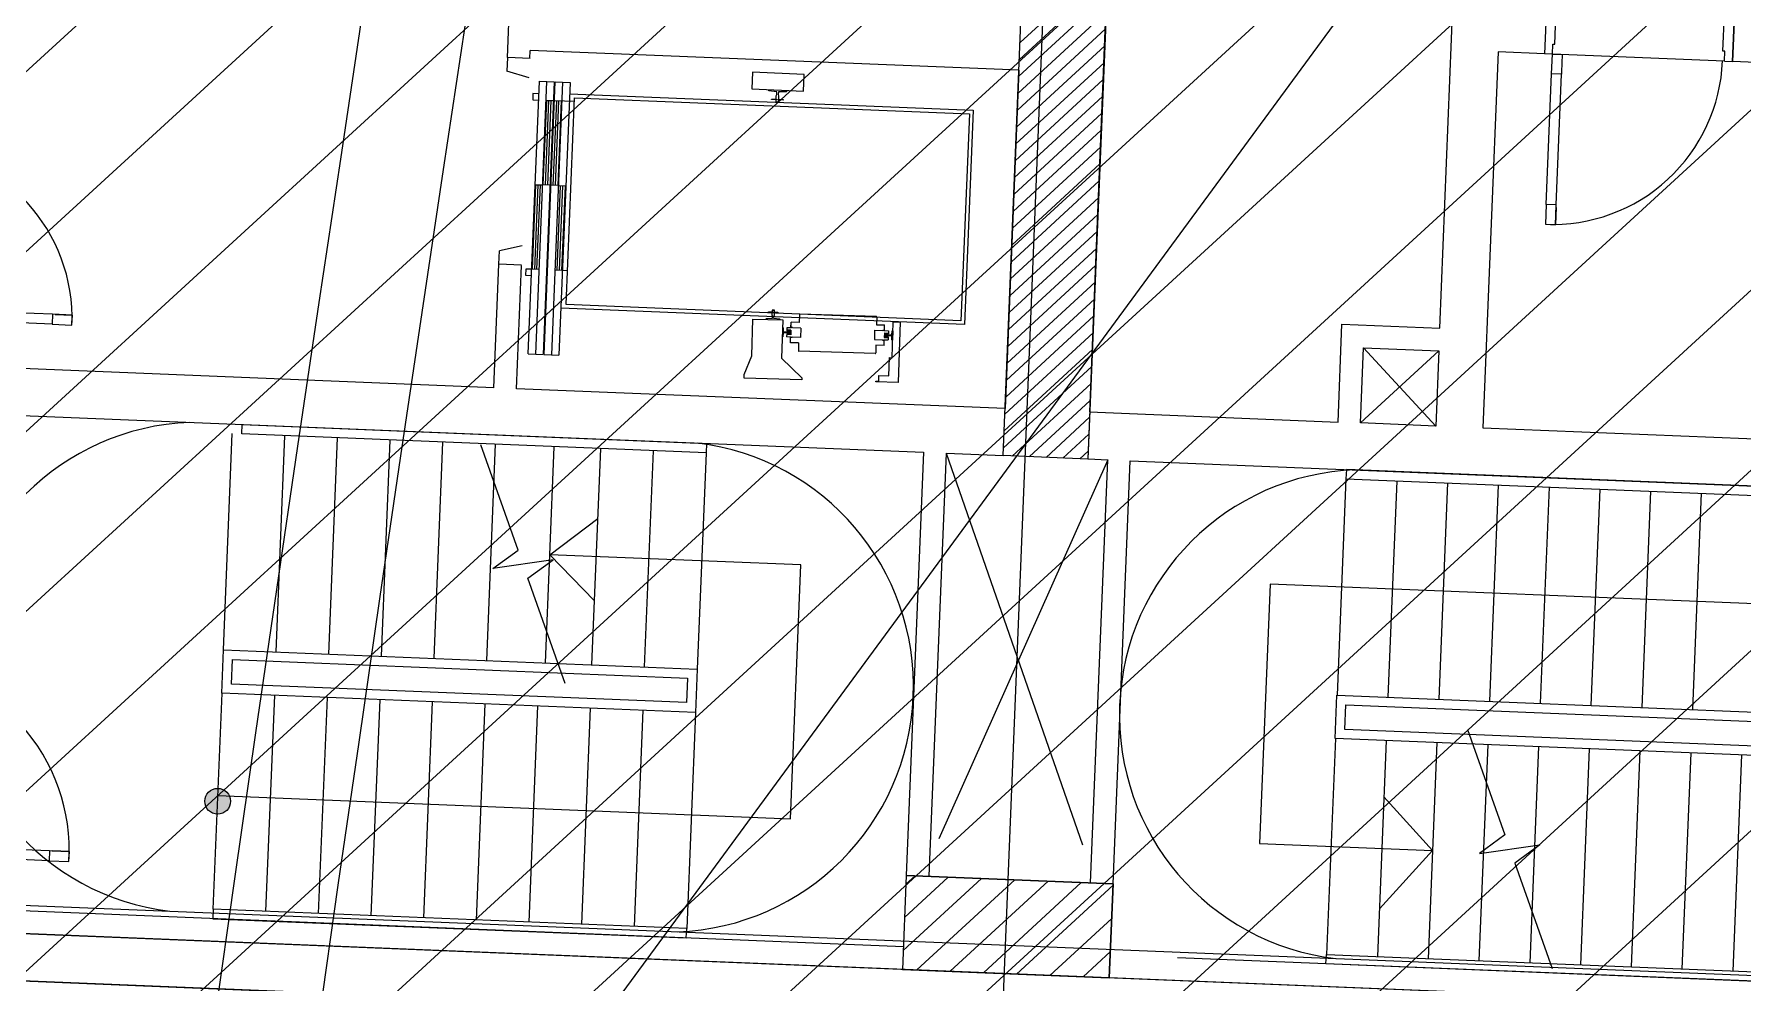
# Model space of a CAD drawing. Extents: x -678889171 to 586587, y -792238163 to 335485.
# Drawn here: x -678728457 to -678719375, y -791960455 to -791955414 of the extents above; entities that cross this region are included whole.
import ezdxf
from ezdxf.enums import TextEntityAlignment as Align

# ---------------------------------------------------------------- set-up
doc = ezdxf.new("R2010")
doc.units = 0
doc.header["$MEASUREMENT"] = 0
for name, color, linetype in [('A-FLOR-PATT', 252, 'Continuous'), ('A-SITE-PATT', 252, 'Continuous'), ('A-WALL', 252, 'Continuous')]:
    doc.layers.add(name, color=color, linetype=linetype)
doc.layers.add('BASEMENT3 LAYOUT$0$HATCH2', color=252, linetype='Continuous', lineweight=15)
doc.layers.add('Ground floor Towers$0$04-Ground Floor$0$000 admin typ - Copy trial 2$0$A-HIDD1', color=252, linetype='Continuous', lineweight=20)
doc.styles.add('Ground floor Towers$0$$Bas01-Rname$0$EN-SC', font='swissc.ttf')
doc.styles.add('Ground floor Towers$0$$Bas01-Rname$0$EN-SCL', font='swisscl.ttf')
doc.styles.add('Ground floor Towers$0$04-Ground Floor$0$V2-lower ground$0$LEVEL  FOR LICENSE LOWER GR$0$$LG- LEVEL$0$AR-SR', font='sarb.shx')

# ---------------------------------------------------------------- blocks, each defined once
blk = doc.blocks.new('A$C61C61320')
at = {"layer": 'BASEMENT3 LAYOUT$0$HATCH2'}
h = blk.add_hatch(dxfattribs=at)
h.set_pattern_fill('JIS_WOOD', color=256, scale=1000, style=0)
h.set_pattern_definition([(45, (-845211.5632561638, -471074.8112416068), (-499.9999991609842, 499.9999991609843), [])])
edge = h.paths.add_edge_path()
edge.add_line((-87728.88771757309, -14436.92520058164), (11085.99286301623, -14077.61977391216))
edge.add_line((11085.9928630162, -14077.61977391216), (11086.00013759563, -61296.12011963065))
edge.add_line((11086.00013759569, -61296.12011963065), (-23868.16462742418, -60220.57708285929))
edge.add_line((-23868.16462742421, -60220.57708285929), (-23388.15647815715, -47455.2645226442))
edge.add_arc((-38984.06513334403, -44366.02445463254), 15898.9235792472, 348.7958745272753, 525.9866040010601)
edge.add_line((-54409.82303213701, -40516.12001080933), (-55179.78612954497, -49076.3717473704))
edge.add_line((-55179.78612954495, -49076.3717473704), (-87616.00626249687, -47227.09333388295))
edge.add_line((-87616.00626249681, -47227.09333388295), (-87728.88771757303, -14436.92520058164))
blk = doc.blocks.new('Ground floor Towers$0$04-Ground Floor$0$000 admin typ - Copy trial 2$0$$DD-06-LEVEL  (01)$0$A-STRS-01-2950$0$WATG_BREAKLINE1')
at = {"layer": 'Ground floor Towers$0$04-Ground Floor$0$000 admin typ - Copy trial 2$0$A-HIDD1'}
for p, q in [((0.0232119172721319, 0.05802979318032442), (0.1968503937007924, 0.4921259842519703)), ((-0.02321191727212835, -0.05802979318033152), (-0.1253443532695044, 0.02321191727212124)), ((-0.1253443532695044, 0.02321191727212124), (0.1253443532695151, -0.02321191727213545)), ((0.1253443532695151, -0.02321191727213545), (0.0232119172721319, 0.05802979318032442)), ((-0.1968503937007817, -0.4921259842519703), (-0.02321191727212835, -0.05802979318033152))]:
    blk.add_line(p, q, dxfattribs=at)
blk = doc.blocks.new('GR')
at = {"layer": 'A-FLOR-PATT'}
h = blk.add_hatch(color=256, dxfattribs=at)
edge = h.paths.add_edge_path()
edge.add_arc((67360.809161011, 227551.0415946405), 68.50284130345582, -182.02739335915555, 177.9726066408445, ccw=False)
for p, q in [((49525, 196905), (100317.2811657881, 272271.475170982)), ((71575, 225220), (71575, 268485)), ((71575, 226130), (71575, 268485)), ((68738.86188716588, 231562.4640651084), (68738.86188716588, 233356.1985141063)), ((71458.0191412431, 229555.3716474885), (71459.13794205451, 233355.3818902383)), ((71906.17285965812, 233356.1985141063), (71906.17373333088, 229806.2034937686)), ((71908.9080615296, 233355.3818902383), (71908.0191412431, 229555.4109972932)), ((71908.01914412438, 233355.3818745464), (71908.03242151928, 229556.2223803184)), ((71458.44223707211, 231752.4621724395), (71908.3234887391, 232202.3434241065)), ((73748.67967987584, 230326.1985141063), (73748.67958884504, 232136.0134408315)), ((71458.46593433163, 231662.6833084883), (71908.34718610327, 232112.56456026)), ((74245.51857967587, 232056.0131142269), (74245.5683055367, 231806.013119172)), ((74245.51857967617, 232056.0131142261), (74245.51857967617, 231806.0131191714)), ((74298.1894066708, 231858.6551575069), (74298.15014941065, 232056.0235828275)), ((75192.92609215697, 231858.8331237186), (75192.88683489681, 232056.2015490392)), ((75245.51840463118, 232056.21201764), (75245.568130492, 231806.2120225851)), ((75245.56809092942, 231806.4109259981), (75245.51840463118, 232056.21201764)), ((75245.568130492, 231806.2120225851), (75245.51840463118, 232056.21201764)), ((75245.51857967617, 232056.0131142261), (75245.51857967617, 231806.0131191714)), ((71458.48963159115, 231572.9044445371), (71908.37088346745, 232022.7856964134)), ((71458.51332885068, 231483.125580586), (71908.39458083158, 231933.0068325669)), ((74287.66309272381, 231858.6530637868), (74298.1894066708, 231858.6551575069)), ((74287.67356132448, 231806.0214940525), (74287.66309272381, 231858.6530637868)), ((75203.4524061039, 231858.8352174388), (75192.92609215697, 231858.8331237186)), ((75203.46287470456, 231806.2036477044), (75203.4524061039, 231858.8352174388)), ((71458.53702611016, 231393.3467166348), (71908.41827819572, 231843.2279687203)), ((74245.56830553734, 231806.0131191714), (73998.67958884504, 231806.0131191714)), ((73998.67958884503, 231806.0131191714), (73998.67970645506, 229806.1985141063)), ((74287.67356132448, 231806.0214940525), (74245.5683055367, 231806.013119172)), ((75203.46287470456, 231806.2036477044), (74287.67356132448, 231806.0214940525)), ((74287.67356132448, 231806.0214940525), (74340.30513105879, 231806.0319626532)), ((74287.69449852587, 231700.7583545838), (74287.67356132448, 231806.0214940525)), ((74340.30513105879, 231806.0319626532), (74340.32334642397, 231714.453031315)), ((75203.46287470456, 231806.2036477044), (75245.568130492, 231806.2120225851)), ((77583.26157161807, 231806.0131191714), (75245.56817005521, 231806.0131191714)), ((71458.56072336971, 231303.5678526836), (71908.44197555986, 231753.4491048738)), ((74340.32606826018, 231700.7688231844), (74287.69449852587, 231700.7583545838)), ((74287.83268405497, 231006.0216340886), (74287.69449852587, 231700.7583545838)), ((74340.32334642397, 231714.453031315), (74340.32606826018, 231700.7688231844)), ((74340.46425378928, 231006.0321026893), (74340.32606826018, 231700.7688231844)), ((71458.84843020269, 231606.2198255761), (68858.02553779268, 231605.0113828926)), ((68858.02553779268, 231562.1914165088), (68858.02553779268, 231605.0113828926)), ((71458.025257137, 231606.2194430981), (71458.03154782139, 229806.2192517107)), ((71458.58442062921, 231213.7889887324), (71908.465672924, 231663.6702410273)), ((68738.86188938278, 231562.4640650749), (68738.86188938278, 231490.4330093848)), ((68858.86188716635, 231460.0074154962), (68738.86188938278, 231490.4330093848)), ((68859.57559890552, 231562.4640651423), (68739.52023198335, 231562.4640650753)), ((70318.93695338265, 231536.9990655447), (70043.93695338265, 231536.9990655447)), ((70043.93695338265, 231536.9990655447), (70043.93695338254, 231448.213351259)), ((70318.93695338265, 231448.213351259), (70318.93695338265, 231536.9990655447)), ((71458.60811788873, 231124.0101247813), (71908.48937028814, 231573.8913771807)), ((68913.95794088751, 231443.3204941192), (68992.529369459, 231443.3204941192)), ((68913.95794088751, 229993.3204941189), (68913.95794088751, 231443.3204941192)), ((68953.24365517331, 229993.3204941189), (68953.24365517331, 231443.3204941192)), ((68992.529369459, 231443.3204941192), (68992.529369459, 229993.3204941189)), ((68998.43889577928, 231443.3204941192), (69077.01032435076, 231443.3204941192)), ((68998.43889577928, 229993.320494119), (68998.43889577928, 231443.3204941192)), ((69037.72461006496, 231443.3204941192), (69037.72461006508, 229993.320494119)), ((69077.01032435076, 231443.3204941192), (69077.01032435076, 229993.3204941189)), ((70043.93695338254, 231448.213351259), (70318.93695338265, 231448.213351259)), ((70134.2940962397, 231441.1419226875), (70132.3298105255, 231448.2133512589)), ((70177.50838195402, 231438.7847798303), (70134.2940962397, 231441.1419226875)), ((70175.15123909686, 231416.7847798303), (70177.50838195413, 231424.6419226875)), ((70175.15123909686, 231383.7847798303), (70175.15123909686, 231416.7847798303)), ((70177.50838195413, 231424.6419226875), (70177.50838195402, 231438.7847798303)), ((70228.5798105255, 231441.1419226875), (70185.36552481118, 231438.7847798303)), ((70185.36552481118, 231438.7847798303), (70185.36552481118, 231424.6419226875)), ((70185.36552481118, 231424.6419226875), (70187.72266766833, 231416.7847798303)), ((70187.72266766833, 231416.7847798303), (70187.72266766833, 231383.7847798303)), ((70230.5440962397, 231448.213351259), (70228.5798105255, 231441.1419226875)), ((71458.63181514824, 231034.2312608301), (71908.51306765228, 231484.1125133341)), ((68913.95794088751, 231376.2801699234), (68882.529369459, 231376.2801699234)), ((68882.529369459, 231376.2801699234), (68882.529369459, 231343.320494119)), ((68882.529369459, 231343.320494119), (68913.95794088751, 231343.320494119)), ((68957.17222660183, 231343.3204941189), (68992.529369459, 231343.3204941189)), ((68957.17222660183, 230893.320494119), (68957.17222660183, 231343.3204941189)), ((68968.95794088751, 230893.320494119), (68968.95794088763, 231343.3204941189)), ((68980.74365517331, 230893.320494119), (68980.74365517331, 231343.3204941189)), ((69104.51032435076, 231343.3204941189), (68998.4388957794, 231343.3204941189)), ((69010.22461006508, 230893.320494119), (69010.22461006508, 231343.3204941189)), ((69022.01032435076, 230893.320494119), (69022.01032435076, 231343.3204941189)), ((69033.79603863656, 231343.3204941189), (69033.79603863644, 230893.320494119)), ((69077.01032435076, 231382.6062084018), (71224.15318149395, 231382.6062084018)), ((69104.51032435076, 231362.963351259), (71204.51032435111, 231362.963351259)), ((69104.51032435076, 230262.963351259), (69104.51032435076, 231362.963351259)), ((70150.00838195402, 231395.570494116), (70150.00838195402, 231398.320494116)), ((70150.00838195402, 231398.320494116), (70173.97266766833, 231398.3204941161)), ((70212.86552481118, 231395.5704941161), (70150.00838195402, 231395.570494116)), ((70173.97266766833, 231398.3204941161), (70173.97266766833, 231382.6062084018)), ((70187.72266766833, 231383.7847798303), (70175.15123909686, 231383.7847798303)), ((70188.90123909686, 231382.6062084018), (70188.90123909686, 231398.320494116)), ((70188.90123909686, 231398.320494116), (70212.86552481118, 231398.320494116)), ((70212.86552481118, 231398.320494116), (70212.86552481118, 231395.5704941161)), ((71204.51032435111, 231362.963351259), (71204.51032435111, 230262.9633512589)), ((71224.15318149395, 231382.6062084018), (71224.15318149395, 230243.320494116)), ((71458.65551240774, 230944.4523968789), (71908.53676501641, 231394.3336494876)), ((71458.67920966729, 230854.6735329278), (71908.56046238058, 231304.5547856411)), ((71458.7029069268, 230764.8946689766), (71908.58415974473, 231214.7759217945)), ((71458.7266041863, 230675.1158050254), (71908.60785710886, 231124.997057948)), ((71458.75030144582, 230585.3369410742), (71908.631554473, 231035.2181941014)), ((71458.77399870534, 230495.558077123), (71908.65525183715, 230945.4393302549)), ((74340.46425378928, 231006.0321026893), (74287.83268405497, 231006.0216340886)), ((74287.83268405497, 231006.0216340886), (74287.85362125636, 230900.7584946197)), ((74340.48519099067, 230900.7689632204), (74340.46425378928, 231006.0321026893)), ((74340.48519099067, 230900.7689632204), (74340.46697562549, 230992.3478945581)), ((74340.46697562549, 230992.3478945581), (74340.48519099067, 230900.7689632204)), ((68917.88651231615, 230893.320494119), (68953.24365517331, 230893.320494119)), ((68917.88651231615, 230443.3204941189), (68917.88651231615, 230893.320494119)), ((68929.67222660183, 230443.3204941189), (68929.67222660183, 230893.320494119)), ((68941.45794088751, 230443.3204941189), (68941.45794088751, 230893.320494119)), ((68992.529369459, 230893.320494119), (68957.17222660183, 230893.320494119)), ((69033.79603863644, 230893.320494119), (68998.4388957794, 230893.320494119)), ((69037.72461006508, 230893.320494119), (69073.08175292224, 230893.320494119)), ((69049.51032435076, 230443.3204941189), (69049.51032435076, 230893.320494119)), ((69061.29603863644, 230443.3204941189), (69061.29603863644, 230893.320494119)), ((69073.08175292224, 230893.320494119), (69073.08175292224, 230443.3204941189)), ((71458.79769596487, 230405.7792131719), (71908.67894920133, 230855.6604664084)), ((74287.85362125636, 230900.7584946197), (74340.48519099067, 230900.7689632204)), ((71458.82139322438, 230316.0003492207), (71908.70264656542, 230765.8816025617)), ((71458.8450904839, 230226.2214852695), (71908.72634392956, 230676.1027387152)), ((71458.8687877434, 230136.4426213183), (71908.75004129375, 230586.3238748687)), ((68858.86188716636, 230564.9207147874), (68738.86188999547, 230534.4951210542)), ((68738.86188999547, 230462.4640651419), (68738.86188999547, 230534.4951210542)), ((71458.89248500291, 230046.6637573672), (71908.7737386579, 230496.5450110221)), ((68858.86188999501, 230462.4640652086), (68738.86188999547, 230462.4640651419)), ((68738.86188716588, 229806.2111632138), (68738.86188716588, 230462.4640651752)), ((68858.86244471344, 229805.0115774517), (68858.86244471344, 230461.2641055853)), ((68913.95794088751, 230443.3204941189), (68882.529369459, 230443.3204941189)), ((68882.529369459, 230443.3204941189), (68882.529369459, 230410.3608183146)), ((68882.529369459, 230410.3608183146), (68913.95794088751, 230410.3608183146)), ((68953.24365517331, 230443.3204941189), (68917.88651231615, 230443.3204941189)), ((69073.08175292224, 230443.3204941189), (69037.72461006508, 230443.3204941189)), ((69104.51032435076, 230443.3204941189), (69077.01032435076, 230443.3204941189)), ((71458.82240894648, 229956.7911201), (71908.79743602204, 230406.7661471756)), ((71458.64234759042, 229866.8084975333), (71908.82113338617, 230316.987283329)), ((73228.67970603108, 229806.1985141063), (73228.67970603108, 230326.1985141063)), ((73228.67970603108, 230326.1985141063), (73748.67967987584, 230326.1985141063)), ((71224.15318149395, 230243.320494116), (69077.01032435076, 230243.320494116)), ((71204.51032435111, 230262.9633512589), (69104.51032435076, 230262.963351259)), ((70098.72327907334, 230226.5142860913), (70257.74875105076, 230228.3068168699)), ((70100.9172260109, 230031.8769323583), (70098.72327907334, 230226.5142860913)), ((70167.79804971986, 230227.2928950202), (70169.27075590889, 230232.8361790925)), ((70169.27075590889, 230232.8361790925), (70203.01988087568, 230235.0588262306)), ((70181.14929897603, 230268.5864802132), (70230.26913588025, 230269.1401576738)), ((70181.17352236478, 230266.4374873487), (70181.14929897603, 230268.5864802132)), ((70199.90046018464, 230266.6485768805), (70181.17352236478, 230266.4374873487)), ((70211.42800208423, 230279.0600345034), (70199.76204081948, 230278.9285361066)), ((70199.76204081948, 230278.9285361066), (70199.90046018464, 230266.6485768805)), ((70200.69341921373, 230278.017920617), (70210.51738659464, 230278.1286561091)), ((70200.98409988065, 230252.2300062423), (70200.69341921373, 230278.017920617)), ((70202.89530344712, 230246.110789534), (70200.98409988065, 230252.2300062423)), ((70203.01988087568, 230235.0588262306), (70202.89530344712, 230246.110789534)), ((70210.80806726145, 230252.3407417345), (70209.03528306013, 230246.1799992167)), ((70209.03528306013, 230246.1799992167), (70209.1598604887, 230235.1280359132)), ((70209.1598604887, 230235.1280359132), (70242.95051126505, 230233.6666952833)), ((70210.51738659464, 230278.1286561091), (70210.80806726145, 230252.3407417345)), ((70211.56642144939, 230266.7800752774), (70211.42800208423, 230279.0600345034)), ((70230.29335926913, 230266.9911648092), (70211.56642144939, 230266.7800752774)), ((70230.26913588025, 230269.1401576738), (70230.29335926913, 230266.9911648092)), ((70242.95051126505, 230233.6666952833), (70244.54779488264, 230228.1580160523)), ((70257.74875105076, 230228.3068168699), (70260.03267057551, 230025.6874896401)), ((70345.66811597729, 230218.8585499885), (70302.68825868619, 230218.3740822104)), ((70303.02738613074, 230188.2881821067), (70302.68825868619, 230218.3740822104)), ((70345.21133207236, 230259.3824154344), (70345.66811597729, 230218.8585499885)), ((70753.4853714972, 230267.0548491319), (70348.2467170376, 230262.4870100822)), ((70756.58996614508, 230264.0194641667), (70757.04675005001, 230223.4955987208)), ((70757.04675005001, 230223.4955987208), (70800.02660734122, 230223.9800664988)), ((70800.36573478577, 230193.8941663949), (70800.02660734122, 230223.9800664988)), ((70844.64082946858, 230242.9052360207), (70881.48070714666, 230243.320494116)), ((70846.80017156477, 230051.3378720942), (70844.64082946858, 230242.9052360207)), ((70881.48070714666, 230243.320494116), (70885.12113644995, 229920.3575664709)), ((71458.46228623443, 229776.8258749666), (71908.84483075031, 230227.2084194825)), ((70258.19861398739, 230188.3969493851), (70261.89990417587, 230186.9034802915)), ((70262.43281873173, 230139.6256372712), (70258.76613338452, 230138.0491165584)), ((70261.89990417587, 230186.9034802915), (70263.52190323579, 230165.5826233148)), ((70263.57381049762, 230160.977638605), (70262.43281873173, 230139.6256372712)), ((70263.52190323579, 230165.5826233148), (70278.47275359355, 230165.7511488918)), ((70278.52466085539, 230161.1461641821), (70263.57381049762, 230160.977638605)), ((70278.47275359355, 230165.7511488918), (70284.60754248031, 230166.2808570454)), ((70284.66983119465, 230160.7548753937), (70278.52466085539, 230161.1461641821)), ((70306.22017552957, 230188.3241711416), (70281.6602570774, 230188.0473324113)), ((70281.6602570774, 230188.0473324113), (70281.85404418872, 230170.8553894949)), ((70303.2886050881, 230176.0096070743), (70281.79867644256, 230175.7673731852)), ((70281.79867644256, 230175.7673731852), (70281.85404418872, 230170.8553894949)), ((70303.34397283426, 230171.0976233838), (70281.85404418872, 230170.8553894949)), ((70303.51007607239, 230156.3616723126), (70282.02014742684, 230156.1194384235)), ((70282.02014742684, 230156.1194384235), (70282.21393453793, 230138.9274955071)), ((70282.02014742684, 230156.1194384235), (70282.07551517288, 230151.2074547332)), ((70303.56544381854, 230151.4496886222), (70282.07551517288, 230151.2074547332)), ((70306.7738529901, 230139.2043342374), (70282.21393453793, 230138.9274955071)), ((70284.60754248031, 230166.2808570454), (70300.20309069738, 230166.4566496391)), ((70300.26537941172, 230160.9306679874), (70284.66983119465, 230160.7548753937)), ((70303.18799670364, 230170.1747512638), (70300.1854516675, 230168.0215070357)), ((70300.28301844149, 230159.3658105908), (70300.1854516675, 230168.0215070357)), ((70300.18578827669, 230167.9916445424), (70300.28268183241, 230159.3956730842)), ((70300.20309069738, 230166.4566496391), (70300.26537941172, 230160.9306679874)), ((70303.33333703698, 230157.2807940764), (70300.28301844149, 230159.3658105908)), ((70302.88896676557, 230200.5681413327), (70303.02738613074, 230188.2881821067)), ((70303.2886050881, 230176.0096070743), (70303.56544381854, 230151.4496886222)), ((70303.92019103593, 230109.0824450986), (70303.58106359138, 230139.1683452024)), ((70303.71948295643, 230126.8883859764), (70303.58106359138, 230139.1683452024)), ((70311.11485679934, 230189.9145337909), (70306.20287310888, 230189.8591660448)), ((70306.22017552957, 230188.3241711416), (70306.20287310888, 230189.8591660448)), ((70306.7738529901, 230139.2043342374), (70306.79115541078, 230137.6693393341)), ((70311.70313910113, 230137.7247070801), (70306.79115541078, 230137.6693393341)), ((70311.13215921991, 230188.3795388876), (70311.11485679934, 230189.9145337909)), ((70355.3400124338, 230188.8778486021), (70311.13215921991, 230188.3795388876)), ((70355.89368989432, 230139.758011698), (70311.68583668055, 230139.2597019835)), ((70311.68583668055, 230139.2597019835), (70311.70313910113, 230137.7247070801)), ((70355.3400124338, 230188.8778486021), (70355.89368989432, 230139.758011698)), ((70748.05310848283, 230193.3044998995), (70792.2609616966, 230193.802809614)), ((70748.05310848283, 230193.3044998995), (70748.60678594335, 230144.1846629952)), ((70748.60678594335, 230144.1846629952), (70792.81463915712, 230144.6829727097)), ((70792.24365927602, 230195.3378045172), (70797.15564296636, 230195.3931722633)), ((70792.2609616966, 230193.802809614), (70792.24365927602, 230195.3378045172)), ((70792.81463915712, 230144.6829727097), (70792.83194157781, 230143.1479778065)), ((70792.83194157781, 230143.1479778065), (70797.74392526827, 230143.2033455525)), ((70797.17294538693, 230193.85817736), (70797.15564296636, 230195.3931722633)), ((70797.17294538693, 230193.85817736), (70821.7328638391, 230194.1350160903)), ((70797.72662284758, 230144.7383404558), (70822.28654129975, 230145.0151791861)), ((70797.72662284758, 230144.7383404558), (70797.74392526827, 230143.2033455525)), ((70800.36573478577, 230193.8941663949), (70800.2273154206, 230206.1741256211)), ((70800.3813545586, 230181.6128229752), (70821.87128320427, 230181.8550568643)), ((70800.3813545586, 230181.6128229752), (70800.65819328904, 230157.0529045232)), ((70800.43672230476, 230176.7008392848), (70821.92665095019, 230176.9430731738)), ((70800.60282554288, 230161.9648882135), (70822.09275418855, 230162.2071221026)), ((70800.61346134017, 230175.781717521), (70803.66377993554, 230173.6967010066)), ((70800.65819328904, 230157.0529045232), (70822.14812193459, 230157.2951384121)), ((70800.75880167363, 230162.8877603337), (70803.76134670965, 230165.0410045617)), ((70801.25853969096, 230114.6884293869), (70800.91941224641, 230144.7743294907)), ((70801.05783161157, 230132.4943702648), (70800.91941224641, 230144.7743294907)), ((70803.76134670965, 230165.0410045617), (70803.66377993554, 230173.6967010066)), ((70803.66411654474, 230173.6668385132), (70803.76101010034, 230165.0708670551)), ((70803.68141896543, 230172.1318436101), (70819.2769671825, 230172.3076362037)), ((70803.74370767977, 230166.6058619583), (70803.68141896543, 230172.1318436101)), ((70819.33925589683, 230166.7816545519), (70803.74370767977, 230166.6058619583)), ((70819.2769671825, 230172.3076362037), (70825.42213752176, 230171.9163474154)), ((70825.4740447836, 230167.3113627055), (70819.33925589683, 230166.7816545519)), ((70821.7328638391, 230194.1350160903), (70821.92665095019, 230176.9430731738)), ((70821.87128320427, 230181.8550568643), (70821.92665095019, 230176.9430731738)), ((70822.09275418855, 230162.2071221026), (70822.28654129975, 230145.0151791861)), ((70822.09275418855, 230162.2071221026), (70822.14812193459, 230157.2951384121)), ((70825.42213752176, 230171.9163474154), (70840.37298787941, 230172.0848729923)), ((70840.42489514136, 230167.4798882826), (70825.4740447836, 230167.3113627055)), ((70840.37298787941, 230172.0848729923), (70841.51397964542, 230193.4368743262)), ((70842.04689420116, 230146.1590313059), (70840.42489514136, 230167.4798882826)), ((70841.51397964542, 230193.4368743262), (70845.18066499251, 230195.013395039)), ((70845.74818438964, 230144.6655622122), (70842.04689420116, 230146.1590313059)), ((70845.18066499251, 230195.013395039), (70845.74818438964, 230144.6655622122)), ((71458.2822248784, 229686.8432523999), (71908.86852811449, 230137.429555636)), ((73348.67970603108, 229806.1985141063), (73348.67970603108, 230206.1985141063)), ((73348.67970603108, 230206.1985141063), (73748.67970603108, 230206.1985141063)), ((73748.67969534943, 230206.1985141063), (73348.67970603108, 229806.1985141063)), ((73748.67970603108, 229806.1985141063), (73348.67970603108, 230206.1985141063)), ((73748.67970603108, 230206.1985141063), (73748.67970603108, 229806.1985141063)), ((66378.82528323215, 230048.0969463847), (65684.08856273699, 230048.2351319138)), ((66378.83575183293, 230100.728516119), (65684.09903133777, 230100.8667016481)), ((66378.83575183293, 230100.728516119), (66378.82528323215, 230048.0969463847)), ((66378.82528323215, 230048.0969463847), (66484.088422701, 230048.0760091833)), ((66484.09889130178, 230100.7075789177), (66378.83575183293, 230100.728516119)), ((66484.09889130178, 230100.7075789177), (66392.51995996409, 230100.7257942829)), ((66392.51995996409, 230100.7257942829), (66484.09889130178, 230100.7075789177)), ((66484.088422701, 230048.0760091833), (66484.09889130178, 230100.7075789177)), ((70346.90004832714, 230109.5669128766), (70303.92019103593, 230109.0824450986)), ((70346.90004832714, 230109.5669128766), (70347.35683223206, 230069.0430474307)), ((70755.70008133943, 230070.5755015152), (70350.46142687983, 230066.0076624654)), ((70801.25853969096, 230114.6884293869), (70758.27868239974, 230114.2039616089)), ((70758.27868239974, 230114.2039616089), (70758.73546630479, 230073.6800961629)), ((70832.06422049351, 230051.1717688561), (70846.80017156477, 230051.3378720942)), ((70833.14389154161, 229955.3880868929), (70832.06422049351, 230051.1717688561)), ((71458.1021635224, 229596.8606298332), (71908.89222547862, 230047.6506917894)), ((68913.95794088728, 229993.3204941189), (68992.52936945876, 229993.3204941189)), ((68998.43889577917, 229993.320494119), (69077.01032435053, 229993.3204941189)), ((70065.21930809514, 229930.152010648), (70100.9172260109, 230031.8769323583)), ((70260.03267057551, 230025.6874896401), (70372.315182302, 229925.0165233183)), ((70780.3400668696, 229954.7928836228), (70833.14389154161, 229955.3880868929)), ((70780.68611528244, 229924.0929855577), (70780.3400668696, 229954.7928836228)), ((71506.41997475146, 229555.3758798516), (71908.82431288571, 229957.7802179858)), ((71908.86028210763, 229987.6942548602), (71908.9080615296, 229987.6548771439)), ((70065.43385811112, 229911.1180738477), (70065.21930809514, 229930.152010648)), ((70372.43283876238, 229914.5785579763), (70065.43385811112, 229911.1180738477)), ((70372.315182302, 229925.0165233183), (70372.43283876238, 229914.5785579763)), ((70765.33616624991, 229923.9199613513), (70780.68611528244, 229924.0929855577)), ((70765.39153399595, 229919.0079776608), (70765.33616624991, 229923.9199613513)), ((70885.12113644995, 229920.3575664709), (70765.39153399595, 229919.0079776608)), ((71596.23038934496, 229555.3837332344), (71908.64425076138, 229867.7975946508)), ((68738.86188716588, 229806.2111632138), (65578.81697213558, 229806.2013180646)), ((71458.86160651021, 229806.219637388), (68858.88260654667, 229805.0115868196)), ((71686.04080393846, 229555.3915866172), (71908.46418863707, 229777.8149713158)), ((71906.17373333088, 229806.2034937686), (73228.67970603108, 229806.1985141063)), ((73748.67970603108, 229806.1985141063), (73348.67970603108, 229806.1985141063)), ((73998.67970645506, 229806.1985141063), (76663.26160722024, 229806.1985141063)), ((71775.85121853199, 229555.39944), (71908.2841265128, 229687.8323479808)), ((71865.6616331255, 229555.4072933828), (71908.10406438849, 229597.8497246458)), ((65579.0409096353, 229556.2002616059), (71033.88645186427, 229556.2193253319)), ((67359.04090963533, 228356.5094606132), (67359.04090963538, 229506.2151215976)), ((67409.04108334795, 229506.2151215977), (67409.04108334807, 229556.2151215977)), ((67409.04108334807, 229556.2151215977), (69879.04090963533, 229556.2151215976)), ((69879.0409096353, 229506.2151215977), (67409.04108334795, 229506.2151215977)), ((67639.0409096353, 228356.5094606133), (67639.0409096353, 229506.2151215977)), ((67919.04090963533, 228356.5094606134), (67919.04090963535, 229506.2151215977)), ((68199.04090963538, 228356.5094606133), (68199.04090963527, 229506.2151215977)), ((68479.04090963524, 228356.5094606133), (68479.04090963535, 229506.2151215977)), ((68759.04090963527, 228356.5094606133), (68759.04090963533, 229506.2151215977)), ((69071.04090963534, 228356.5094606134, -5.036544028672356e-08), (69071.0409096352, 229506.2151215977, -5.056727621959745e-08)), ((69319.04090963538, 228356.5094606133), (69319.04090963535, 229506.2151215977)), ((69599.04090963527, 228356.5094606133), (69599.04090963541, 229506.2151215977)), ((69879.04090963533, 229556.2151215976), (69879.0409096353, 229506.2151215977)), ((69881.04090963531, 228356.5094606132, -5.036544028672365e-08), (69881.04090963525, 229506.2151215977, -5.056727621959745e-08)), ((71033.88645186427, 229556.2193253319), (71033.88645186428, 227306.0036508637)), ((71153.88645186428, 229556.2197447108), (71458.86343654415, 229556.2208105517)), ((71153.88645186427, 229556.2197447108), (71963.2615903946, 227506.8202747312)), ((71153.88645186427, 229556.2197447108), (71153.88645186428, 227306.0036508637)), ((72013.88645186428, 229556.1985141063), (71199.04090963533, 227506.8202747312)), ((71908.0191412431, 229555.4109972932), (71458.0191412431, 229555.3716474885)), ((71909.16575377417, 229556.1985141063), (72013.8864518643, 229556.1985141064)), ((72013.88645186427, 227306.0036508637), (72013.88645186428, 229556.1985141064)), ((72133.88645186428, 227306.0036508637), (72133.88645186427, 229556.1985141064)), ((72133.88645186427, 229556.1985141064), (77833.26160965745, 229556.1985141063)), ((75713.26158504385, 229556.2118886169), (73283.2615903945, 229556.1985141072)), ((73283.2615903945, 229556.1985141072), (73283.26159039458, 229506.1985141072)), ((73283.26159039458, 229506.2151215977), (73283.26159039461, 228356.5260681038)), ((73283.26159039458, 229506.1985141072), (75713.26158504396, 229506.2118886169)), ((73553.26159039456, 229506.2151215977), (73553.26159039456, 228356.5260681039)), ((73823.26159039461, 229506.2151215977), (73823.26159039453, 228356.5260681038)), ((74093.26159039458, 229506.2151215977), (74093.26159039458, 228356.5260681038)), ((74363.2615903947, 229506.2151215977), (74363.26159039458, 228356.5260681039)), ((74633.26159039453, 229506.2151215977), (74633.26159039458, 228356.5260681039)), ((74903.26159039461, 229506.2151215977), (74903.26159039461, 228356.5260681038)), ((75173.26159039464, 229506.2151215977), (75173.26159039458, 228356.5260681038)), ((69071.04090963538, 228931.3622911054), (69319.04090963537, 229134.2803747094)), ((70406.92189667512, 228931.3622911054), (69071.04090963527, 228931.3622911055)), ((69071.04090963527, 228931.3622911055), (69319.04090963537, 228696.5933361345)), ((70406.92189667512, 227581.6649338664), (70406.92189667512, 228931.3622911054)), ((75713.0298393034, 228931.3705948507), (72903.3913046073, 228931.3705948507)), ((72903.3913046073, 228931.3705948507), (72903.3913046073, 227551.0638084139)), ((67359.04090963533, 228125.8871906998), (67359.04090963533, 228356.5094606133)), ((67359.04090963533, 228356.5094606133), (69879.04090963535, 228356.5094606132)), ((69879.04090963535, 228356.5094606132), (69879.0409096353, 228125.8871906997)), ((73281.04090963533, 228356.4933869171), (75983.26159039461, 228356.5077692596)), ((73281.04090963527, 228125.8871907002), (73281.04090963533, 228356.4933869171)), ((67409.04090963524, 228175.8871906996), (67409.04090963544, 228306.5094606133)), ((67409.04090963544, 228306.5094606133), (69829.04090963533, 228306.5094606133)), ((69829.04090963533, 228306.5094606133), (69829.04090963535, 228175.8871906997)), ((73331.04090963524, 228306.4933869172), (75933.2615903947, 228306.5077692598)), ((73331.04090963527, 228175.8871907002), (73331.04090963524, 228306.4933869172)), ((69829.04090963535, 228175.8871906997), (67409.04090963524, 228175.8871906996)), ((75933.2615903945, 228175.9015730426), (73331.04090963527, 228175.8871907002)), ((69879.0409096353, 228125.8871906997), (67359.04090963533, 228125.8871906998)), ((67361.04090963528, 226976.1981372059), (67361.04090963525, 228125.8871906998)), ((67641.04090963528, 226976.1981372059), (67641.04090963525, 228125.8871906998)), ((67921.04090963528, 226976.1981372059), (67921.04090963525, 228125.8871906998)), ((68201.04090963528, 226976.1981372059), (68201.04090963525, 228125.8871906998)), ((68481.04090963528, 226976.1981372059), (68481.04090963525, 228125.8871906998)), ((68761.04090963528, 226976.1981372059), (68761.04090963525, 228125.8871906998)), ((69041.04090963528, 226976.1981372059), (69041.04090963525, 228125.8871906998)), ((69321.04090963528, 226976.1981372059), (69321.04090963525, 228125.8871906998)), ((69601.04090963528, 226976.1981372059), (69601.04090963525, 228125.8871906998)), ((69881.04090963528, 226976.1981372059), (69881.04090963525, 228125.8871906998)), ((75983.26159039461, 228125.9015730426), (73281.04090963527, 228125.8871907002)), ((73283.26175875659, 228125.9166389061), (73283.26175875668, 226976.2109779217)), ((73553.26175875668, 228125.9166389061), (73553.26175875649, 226976.2109779217)), ((73823.26175875656, 228125.916638906), (73823.26175875659, 226976.2109779217)), ((74093.26175875656, 228125.916638906), (74093.26175875675, 226976.2109779217)), ((74363.26175875668, 228125.9166389061), (74363.26175875662, 226976.2109779217)), ((74633.26175875668, 228125.9166389061), (74633.26175875659, 226976.2109779217)), ((74903.26175875656, 228125.9166389061), (74903.26175875668, 226976.2109779217)), ((75173.26175875662, 228125.916638906), (75173.26175875659, 226976.2109779217)), ((75443.26175875662, 228125.916638906), (75443.26175875665, 226976.2109779217)), ((73823.26175875658, 227551.0638084139), (73553.26175875662, 227826.3957193775)), ((67361.04090963527, 227581.6649338664), (70406.92189667512, 227581.6649338664)), ((72903.3913046073, 227551.0638084139), (73823.26175875658, 227551.0638084139)), ((73823.26175875646, 227551.063808414), (73553.26175875653, 227230.0538395091)), ((66478.86070472238, 227251.3483818013), (65684.12398422722, 227251.4865673304)), ((66478.86070472238, 227251.3483818013), (66478.85023612171, 227198.7168120669)), ((66584.12384419123, 227251.3274445999), (66478.86070472238, 227251.3483818013)), ((66584.12384419123, 227251.3274445999), (66492.54491285354, 227251.3456599651)), ((66492.54491285354, 227251.3456599651), (66584.12384419123, 227251.3274445999)), ((66584.11337559056, 227198.6958748655), (66584.12384419123, 227251.3274445999)), ((72133.8864518643, 227306.0036508637), (71033.8864518643, 227306.0036508637)), ((71033.8864518643, 227306.0036508637), (71033.8864518643, 226806.0036508637)), ((71033.88645186438, 227259.3409138496), (71080.54918887862, 227306.0036508638)), ((71033.88645186438, 227082.564218553), (71257.32588417525, 227306.0036508638)), ((71033.88645186438, 226905.7875232563), (71434.10257947189, 227306.0036508638)), ((71033.88645186428, 227306.0036508637), (72133.88645186428, 227306.0036508637)), ((71033.88645186428, 227306.0036508637), (71033.88645186428, 226806.1981372059)), ((71110.87927476852, 226806.0036508638), (71610.87927476852, 227306.0036508638)), ((71287.65597006516, 226806.0036508638), (71787.65597006516, 227306.0036508638)), ((71464.43266536179, 226806.0036508638), (71964.43266536179, 227306.0036508638)), ((71641.20936065842, 226806.0036508638), (72133.88645186427, 227298.6807420697)), ((72133.8864518643, 226806.0036508637), (72133.8864518643, 227306.0036508637)), ((72133.88645186428, 227306.0036508637), (72133.88645186428, 226806.0036508637)), ((66478.85023612171, 227198.7168120669), (65684.11351562655, 227198.854997596)), ((66478.85023612171, 227198.7168120669), (66584.11337559056, 227198.6958748655)), ((71817.98605595506, 226806.0036508638), (72133.88645186427, 227121.904046773)), ((106690.0000000001, 226955.0000000001), (-2250.000000000029, 226955)), ((69879.04090963533, 226976.1981372059), (67361.04090963528, 226976.1981372059)), ((67361.04090963528, 226976.1981372059), (67361.04090963531, 226926.1981372059)), ((69879.0409096353, 226926.1981372058), (69879.04090963533, 226976.1981372059)), ((73281.67974115383, 226976.197603412), (75713.26175875656, 226976.2109779217)), ((73281.67974115383, 226926.197603412), (73281.67974115383, 226976.197603412)), ((71033.88645186428, 226926.8202925949), (65579.0409096353, 226926.82028686)), ((67361.04090963531, 226926.1981372059), (69879.0409096353, 226926.1981372058)), ((71994.76275125169, 226806.0036508638), (72133.88645186427, 226945.1273514764)), ((77583.26159039467, 226926.8202941281), (72492.26159039566, 226926.8202941282)), ((75713.26175875656, 226926.2109779217), (73281.67974115383, 226926.197603412)), ((89442.48227115592, 226806.0036880783), (54319.33480194682, 226806.0036511518)), ((98135, 226805), (55730, 226805)), ((71033.8864518643, 226806.0036508637), (72133.8864518643, 226806.0036508637)), ((98135, 226555), (55680, 226555)), ((63279.79147918036, 226554.9820317471, -6.574195595121094e-08), (74231.00905044892, 226553.696920751, -6.574195595121094e-08)), ((63279.79147918036, 226554.9820317471, -6.574195595121094e-08), (74231.00905044892, 226553.696920751, -6.574195595121094e-08))]:
    blk.add_line(p, q, dxfattribs=at)
blk.add_circle((67360.809161011, 227551.0415946405), 68.50284130345582, dxfattribs=at)
for centre, radius, start, end in [((687279.656740699, 163488.6097753342), 632022.5456272444, 169.8809308091749, 188.016783999427), ((687279.656740699, 163488.6097753342), 623072.5456272444, 169.8809308091749, 188.016783999427), ((687377.2148750997, 163494.3993246956), 622619.9563395467, 169.8833632136182, 188.0029312343603), ((687457.6315433225, 163499.1463224945), 615150.2507543761, 171.0710527946992, 188.0887984813754), ((74287.67356132448, 231806.0214940525), 905.2630173409392, 270.0113963274529, 0.01139633078797573), ((65578.82542326825, 230048.2560691152), 905.2630173409399, 359.9886036725471, 89.98860366921203), ((70348.28132187887, 230259.4170202757), 3.070184832730834, 90.64580911112269, 180.6458091144574), ((70753.51997633858, 230263.9848593254), 3.070184832730834, 0.6458091144576124, 90.64580911112269), ((70300.78075357535, 230169.6870599042), 2.456147866184668, 11.45273199014555, 34.87467544039239), ((70301.69136906494, 230170.6184382986), 1.228073933092334, 7.423201127226623, 22.67012194913643), ((70300.91571245642, 230157.7140996589), 2.456147866184668, 326.4169427835552, 349.8388862355545), ((70803.03108592072, 230175.3484119386), 2.456147866184668, 146.4169427835551, 169.8388862355545), ((70803.1660448018, 230163.3754516932), 2.456147866184668, 191.4527319901454, 214.8746754403924), ((70802.09970752636, 230176.2590274282), 1.228073933092334, 158.6214962720026, 173.8684170955484), ((70350.42682203857, 230069.0776522719), 3.070184832730834, 180.6458091144574, 270.6458091111227), ((70755.66547649828, 230073.6454913217), 3.070184832730834, 270.6458091111227, 0.6458091144576124), ((67233.54739405465, 228256.5177575095), 1303.733428728154, 94.50956228325988, 265.4904300590966), ((69728.53407778681, 228256.5177575082), 1303.733428728154, 274.5095699413734, 85.49043771655892), ((73433.5477414838, 228256.5177575081), 1303.733428728214, 94.5095622832617, 265.4904300585821), ((65586.20494871296, 227216.6214594346), 998.0694139264465, 358.9708976636064, 90.4106059142891)]:
    blk.add_arc(centre, radius, start, end, dxfattribs=at)
at = {"layer": 'A-FLOR-PATT', "xscale": -1270, "yscale": 1270, "zscale": 1270, "rotation": 359.9999999999999}
blk.add_blockref('Ground floor Towers$0$04-Ground Floor$0$000 admin typ - Copy trial 2$0$$DD-06-LEVEL  (01)$0$A-STRS-01-2950$0$WATG_BREAKLINE1', (68931.04351630458, 228875.8871914036, -5.023377445699487e-08), dxfattribs=at)
at = {"layer": 'A-FLOR-PATT', "extrusion": (-4.800599867262854e-27, -1.755544394737457e-13, -1), "xscale": 1270.000000000001, "yscale": 1270.000000000001, "zscale": -1270, "rotation": 180}
blk.add_blockref('Ground floor Towers$0$04-Ground Floor$0$000 admin typ - Copy trial 2$0$$DD-06-LEVEL  (01)$0$A-STRS-01-2950$0$WATG_BREAKLINE1', (-74233.25898372529, 227575.8545088095, -4.008361740578199e-08), dxfattribs=at)
at = {"layer": 'A-FLOR-PATT', "style": 'Ground floor Towers$0$04-Ground Floor$0$V2-lower ground$0$LEVEL  FOR LICENSE LOWER GR$0$$LG- LEVEL$0$AR-SR', "flags": 12}
for tag, p in [('L', (30296.07288644527, 72859.53473235783)), ('P', (30237.50458115668, 72203.99769414036))]:
    blk.add_attdef(tag, text='', height=500, dxfattribs=at).set_placement(p, align=Align.RIGHT)
at = {"layer": 'A-FLOR-PATT'}
for tag, p, height, style in [('N', (85492.25876324323, 56633.4995742733), 250, 'Ground floor Towers$0$$Bas01-Rname$0$EN-SC'), ('N', (89389.48149106537, 56633.4995742733), 250, 'Ground floor Towers$0$$Bas01-Rname$0$EN-SC'), ('N', (94597.61363499537, 56633.4995742733), 250, 'Ground floor Towers$0$$Bas01-Rname$0$EN-SC'), ('AN', (85922.66280553787, 56313.08159666645), 200, 'Ground floor Towers$0$$Bas01-Rname$0$EN-SCL'), ('AN', (89819.88553336001, 56313.08159666645), 200, 'Ground floor Towers$0$$Bas01-Rname$0$EN-SCL'), ('AN', (95028.01767729002, 56313.08159666645), 200, 'Ground floor Towers$0$$Bas01-Rname$0$EN-SCL'), ('SN', (85299.47460008037, 56025.08594095582), 200, 'Ground floor Towers$0$$Bas01-Rname$0$EN-SCL'), ('SN', (89196.69732790251, 56025.08594095582), 200, 'Ground floor Towers$0$$Bas01-Rname$0$EN-SCL'), ('SN', (94404.82947183252, 56025.08594095582), 200, 'Ground floor Towers$0$$Bas01-Rname$0$EN-SCL'), ('F', (85927.04975899268, 56008.67972904726), 200, 'Ground floor Towers$0$$Bas01-Rname$0$EN-SCL'), ('F', (89824.27248681482, 56008.67972904726), 200, 'Ground floor Towers$0$$Bas01-Rname$0$EN-SCL'), ('F', (95032.40463074483, 56008.67972904726), 200, 'Ground floor Towers$0$$Bas01-Rname$0$EN-SCL')]:
    blk.add_attdef(tag, p, '', height=height, dxfattribs=dict(at, style=style))
at = {"layer": 'A-FLOR-PATT', "style": 'Ground floor Towers$0$$Bas01-Rname$0$EN-SCL', "width": 0.8}
for p in [(85305.16036184286, 56295.1433535593), (89202.383089665, 56295.1433535593), (94410.51523359501, 56295.1433535593)]:
    blk.add_attdef('FN', p, '', height=250, dxfattribs=at)

msp = doc.modelspace()

# ---------------------------------------------------------------- block references
at = {"layer": 'A-SITE-PATT', "rotation": 357.6731745000001}
msp.add_blockref('A$C61C61320', (-678706236.4347705, -791940527.995869, -212772), dxfattribs=at)

# ---------------------------------------------------------------- next in the draw order: block references
at = {"layer": 'A-WALL', "rotation": 357.6731745000001}
msp.add_blockref('GR', (-678804025.0995113, -792184118.4910543, -212772), dxfattribs=at)

doc.saveas('drawing.dxf')
